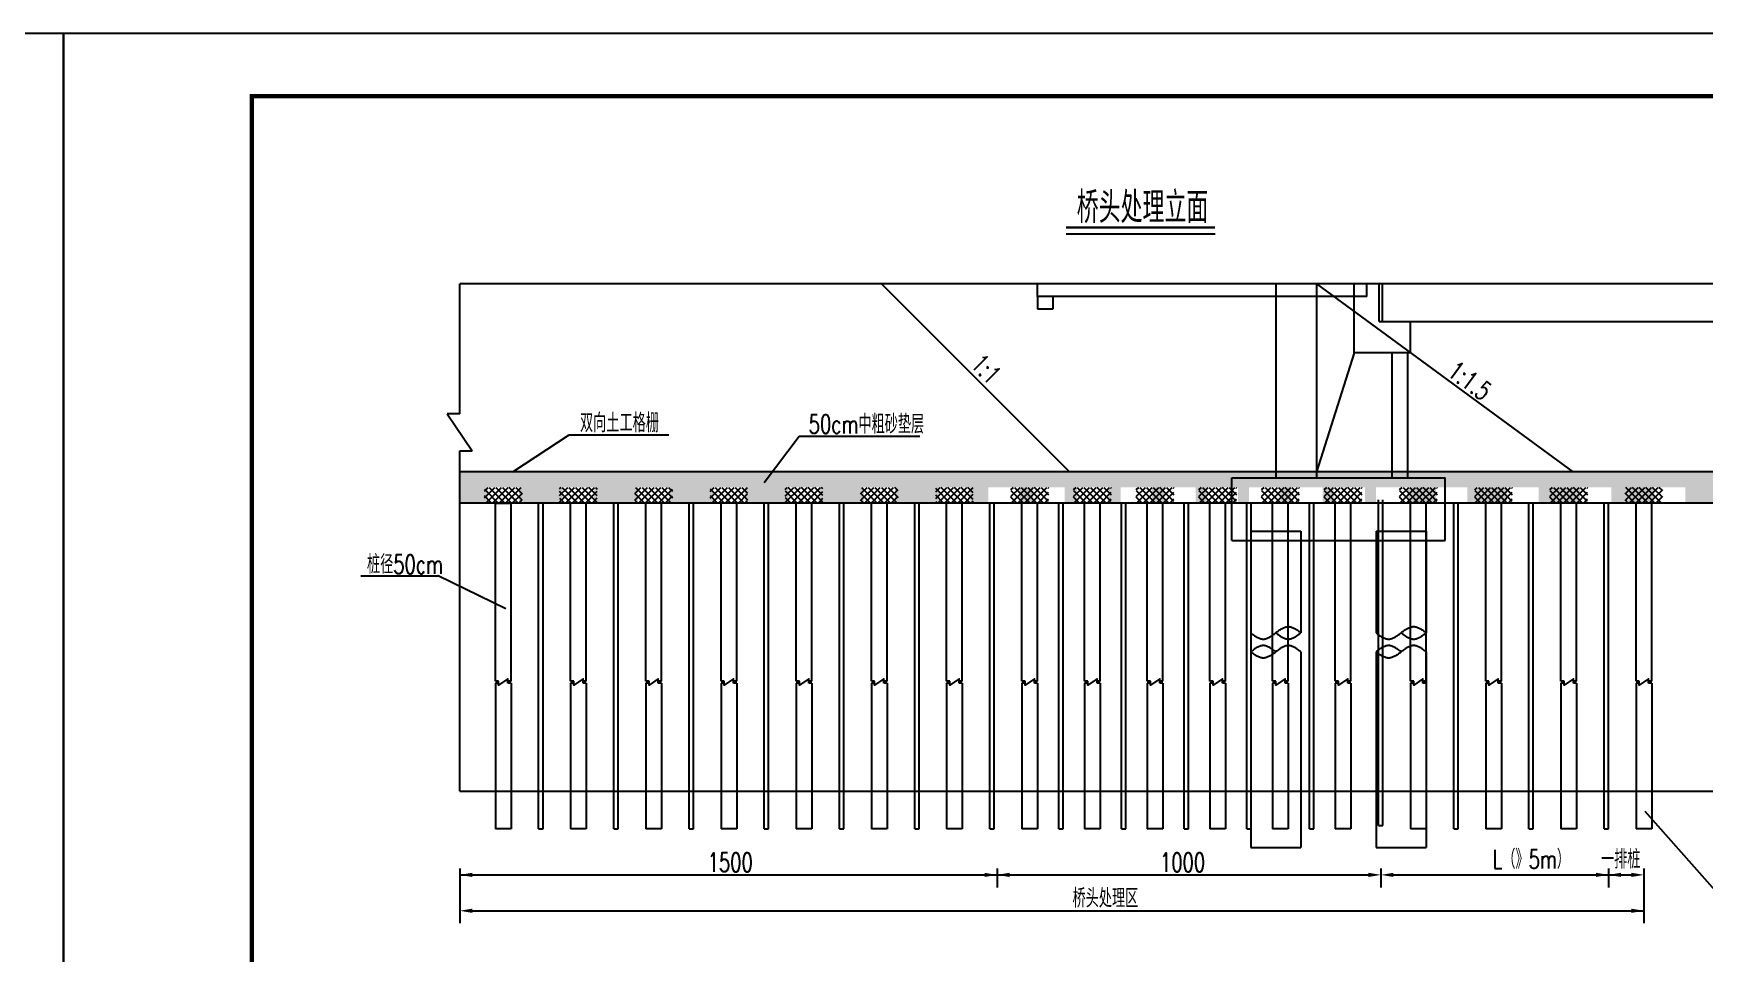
# Model space of a CAD drawing. Extents: x 216 to 3576, y 696 to 993.
# Drawn here: x 2731.2 to 2997.8, y 845.6 to 992.5 of the extents above; entities that cross this region are included whole.
import ezdxf
from ezdxf.enums import TextEntityAlignment as Align

# ---------------------------------------------------------------- set-up
doc = ezdxf.new("R2010")
doc.units = 0
doc.header["$LTSCALE"] = 5
doc.linetypes.add('DASHED', pattern=[19.05, 12.7, -6.35])
doc.layers.get('0').update_dxf_attribs({"linetype": 'CONTINUOUS'})
for name, color, linetype in [('图框', 7, 'CONTINUOUS'), ('尺寸', 4, 'CONTINUOUS'), ('尺寸标注', 4, 'CONTINUOUS'), ('文字', 7, 'CONTINUOUS'), ('文字字符', 7, 'CONTINUOUS'), ('次轮廓', 7, 'CONTINUOUS'), ('结构', 7, 'CONTINUOUS')]:
    doc.layers.add(name, color=color, linetype=linetype)
doc.styles.get("Standard").update_dxf_attribs({"font": 'simplex1.shx', "width": 0.7, "bigfont": 'hztxt.shx'})
pattern_1 = [(45, (1260, 297), (-0.5303301, 0.5303301), []), (135, (1260, 297), (-0.5303301, -0.5303301), [])]

# ---------------------------------------------------------------- blocks, each defined once
blk = doc.blocks.new('series')
at = {"width": 0.75}
for tag, height, p in [('页码', 4, (-35, -19)), ('图名', 5, (-220, -282)), ('图号', 5, (-20, -282))]:
    blk.add_attdef(tag, text='', height=height, dxfattribs=at).set_placement(p, align=Align.MIDDLE_CENTER)
blk = doc.blocks.new('123')
at = {"color": 7}
blk.add_lwpolyline([(635.99, 695.53), (635.99, 992.53), (215.99, 992.53), (215.99, 695.53)], close=True, dxfattribs=at)

msp = doc.modelspace()

# ---------------------------------------------------------------- hatches: boundary and pattern name
h = msp.add_hatch()
h.set_pattern_fill('AR-SAND', color=256, style=0)
h.set_pattern_definition([(37.5, (1260, 297), (-0.0629934, 1.9268238), [0, -1.52, 0, -1.7, 0, -1.625]), (7.5, (1260, 297), (1.7697767, 2.822146), [0, -0.82, 0, -1.37, 0, -0.525]), (327.5, (1258.77, 297), (3.1141419, 0.005659), [0, -0.5, 0, -1.8, 0, -2.35]), (317.5, (1258.77, 297), (3.0061266, 0.8776756), [0, -0.25, 0, -1.18, 0, -1.35])])
h.paths.add_polyline_path([(2827.62049, 920.05431), (2832.62049, 920.05431), (2832.62049, 917.55431), (2839.62049, 917.55431), (2839.62049, 920.05431), (2844.62049, 920.05431), (2844.62049, 917.55431), (2851.62049, 917.55431), (2851.62049, 920.05431), (2856.62049, 920.05431), (2856.62049, 917.55431), (2863.62049, 917.55431), (2863.62049, 920.05431), (2868.62049, 920.05431), (2868.62049, 917.55431), (2875.62049, 917.55431), (2875.62049, 920.05431), (2880.62049, 920.05431), (2880.62049, 917.55431), (2883.50905, 917.55431), (2883.50905, 920.05431), (2888.50905, 920.05431), (2888.50905, 917.55431), (2890.69006, 917.55431), (2890.69006, 920.05431), (2895.69006, 920.05431), (2895.69006, 917.55431), (2897.67061, 917.55431), (2897.67061, 920.05431), (2902.67061, 920.05431), (2902.67061, 917.55431), (2904.62049, 917.55431), (2904.62049, 920.05431), (2909.62049, 920.05431), (2909.62049, 917.55431), (2911.62049, 917.55431), (2911.62049, 920.05431), (2916.62049, 920.05431), (2916.62049, 917.55431), (2918.37049, 917.55431), (2918.37049, 920.05431), (2922.38257, 920.05431), (2922.38257, 921.55431), (2929.38257, 921.55431), (2929.38257, 922.55431), (2799.18273, 922.55431), (2799.18273, 917.55431), (2803.62049, 917.55431), (2803.62049, 920.05431), (2808.62049, 920.05431), (2808.62049, 917.55431), (2815.62049, 917.55431), (2815.62049, 920.05431), (2820.62049, 920.05431), (2820.62049, 917.55431), (2827.62049, 917.55431)])
h.paths.add_polyline_path([(2989.71083, 920.08863), (2994.71083, 920.08863), (2994.71083, 917.55431), (3001.13454, 917.55431), (3001.13454, 920.08863), (3006.13454, 920.08863), (3006.13454, 917.55431), (3013.91018, 917.55431), (3007.092, 922.55431), (2950.38257, 922.55431), (2950.38257, 921.55431), (2956.38257, 921.55431), (2956.38257, 920.07173), (2959.95835, 920.07173), (2959.95835, 917.55431), (2966.31752, 917.55431), (2966.31752, 920.08863), (2971.31752, 920.08863), (2971.31752, 917.55431), (2977.89307, 917.55431), (2977.89307, 920.08863), (2982.89307, 920.08863), (2982.89307, 917.55431), (2989.71083, 917.55431)])
h.paths.add_polyline_path([(2956.38257, 921.55431), (2922.38257, 921.55431), (2922.38257, 920.05431), (2923.37049, 920.05431), (2923.37049, 917.55431), (2925.12049, 917.55431), (2925.12049, 920.05431), (2930.12049, 920.05431), (2930.12049, 917.55431), (2931.87049, 917.55431), (2931.87049, 920.05431), (2936.87049, 920.05431), (2936.87049, 917.55431), (2938.62049, 917.55431), (2938.62049, 920.05431), (2943.62049, 920.05431), (2943.62049, 917.55431), (2945.37049, 917.55431), (2945.37049, 920.05431), (2950.37049, 920.05431), (2950.37049, 917.55431), (2954.95835, 917.55431), (2954.95835, 920.07173), (2956.38257, 920.07173)])
h.paths.add_polyline_path([(2935.88257, 922.55431), (2929.38257, 922.55431), (2929.38257, 921.55431), (2935.88257, 921.55431)])
h.paths.add_polyline_path([(2947.88257, 922.55431), (2935.88257, 922.55431), (2935.88257, 921.55431), (2947.88257, 921.55431)])
h.paths.add_polyline_path([(2950.38257, 922.55431), (2947.88257, 922.55431), (2947.88257, 921.55431), (2950.38257, 921.55431)])
at = {"layer": '尺寸标注'}
h = msp.add_hatch(dxfattribs=at)
h.set_pattern_fill('ANSI37', color=8, scale=6, style=0)
h.set_pattern_definition(pattern_1)
h.paths.add_polyline_path([(2803.12084, 920.05431), (2803.12084, 917.55431), (2809.12084, 917.55431), (2809.12084, 920.05431)])
h = msp.add_hatch(dxfattribs=at)
h.set_pattern_fill('ANSI37', color=8, scale=6, style=0)
h.set_pattern_definition(pattern_1)
h.paths.add_polyline_path([(2815.12049, 920.05431), (2815.12049, 917.55431), (2821.12049, 917.55431), (2821.12049, 920.05431)])
h = msp.add_hatch(dxfattribs=at)
h.set_pattern_fill('ANSI37', color=8, scale=6, style=0)
h.set_pattern_definition(pattern_1)
h.paths.add_polyline_path([(2827.12049, 920.05431), (2827.12049, 917.55431), (2833.12049, 917.55431), (2833.12049, 920.05431)])
h = msp.add_hatch(dxfattribs=at)
h.set_pattern_fill('ANSI37', color=8, scale=6, style=0)
h.set_pattern_definition(pattern_1)
h.paths.add_polyline_path([(2839.12049, 920.05431), (2839.12049, 917.55431), (2845.12049, 917.55431), (2845.12049, 920.05431)])
h = msp.add_hatch(dxfattribs=at)
h.set_pattern_fill('ANSI37', color=8, scale=6, style=0)
h.set_pattern_definition(pattern_1)
h.paths.add_polyline_path([(2851.12049, 920.05431), (2851.12049, 917.55431), (2857.12049, 917.55431), (2857.12049, 920.05431)])
h = msp.add_hatch(dxfattribs=at)
h.set_pattern_fill('ANSI37', color=8, scale=6, style=0)
h.set_pattern_definition(pattern_1)
h.paths.add_polyline_path([(2863.12049, 920.05431), (2863.12049, 917.55431), (2869.12049, 917.55431), (2869.12049, 920.05431)])
h = msp.add_hatch(dxfattribs=at)
h.set_pattern_fill('ANSI37', color=8, scale=6, style=0)
h.set_pattern_definition(pattern_1)
h.paths.add_polyline_path([(2875.12049, 920.05431), (2875.12049, 917.55431), (2881.12049, 917.55431), (2881.12049, 920.05431)])
h = msp.add_hatch(dxfattribs=at)
h.set_pattern_fill('ANSI37', color=8, scale=6, style=0)
h.set_pattern_definition([(45, (1372.46434, 297), (-0.5303301, 0.5303301), []), (135, (1372.46434, 297), (-0.5303301, -0.5303301), [])])
h.paths.add_polyline_path([(2887.12049, 920.05431), (2887.12049, 917.55431), (2893.12049, 917.55431), (2893.12049, 920.05431)])
h = msp.add_hatch(dxfattribs=at)
h.set_pattern_fill('ANSI37', color=8, scale=6, style=0)
h.set_pattern_definition([(45, (1392.46434, 297), (-0.5303301, 0.5303301), []), (135, (1392.46434, 297), (-0.5303301, -0.5303301), [])])
h.paths.add_polyline_path([(2907.12049, 920.05431), (2907.12049, 917.55431), (2913.12049, 917.55431), (2913.12049, 920.05431)])
h = msp.add_hatch(dxfattribs=at)
h.set_pattern_fill('ANSI37', color=8, scale=6, style=0)
h.set_pattern_definition([(45, (1402.46434, 297), (-0.5303301, 0.5303301), []), (135, (1402.46434, 297), (-0.5303301, -0.5303301), [])])
h.paths.add_polyline_path([(2917.12049, 920.05431), (2917.12049, 917.55431), (2923.12049, 917.55431), (2923.12049, 920.05431)])
h = msp.add_hatch(dxfattribs=at)
h.set_pattern_fill('ANSI37', color=8, scale=6, style=0)
h.set_pattern_definition([(45, (1412.46434, 297), (-0.5303301, 0.5303301), []), (135, (1412.46434, 297), (-0.5303301, -0.5303301), [])])
h.paths.add_polyline_path([(2927.12049, 920.05431), (2927.12049, 917.55431), (2933.12049, 917.55431), (2933.12049, 920.05431)])
h = msp.add_hatch(dxfattribs=at)
h.set_pattern_fill('ANSI37', color=8, scale=6, style=0)
h.set_pattern_definition([(45, (1422.46434, 297), (-0.5303301, 0.5303301), []), (135, (1422.46434, 297), (-0.5303301, -0.5303301), [])])
h.paths.add_polyline_path([(2937.12049, 920.05431), (2937.12049, 917.55431), (2943.12049, 917.55431), (2943.12049, 920.05431)])
h = msp.add_hatch(dxfattribs=at)
h.set_pattern_fill('ANSI37', color=8, scale=6, style=0)
h.set_pattern_definition([(45, (1446.46434, 297), (-0.5303301, 0.5303301), []), (135, (1446.46434, 297), (-0.5303301, -0.5303301), [])])
h.paths.add_polyline_path([(2961.12049, 920.05431), (2961.12049, 917.55431), (2967.12049, 917.55431), (2967.12049, 920.05431)])
h = msp.add_hatch(dxfattribs=at)
h.set_pattern_fill('ANSI37', color=8, scale=6, style=0)
h.set_pattern_definition([(45, (1458.46434, 297), (-0.5303301, 0.5303301), []), (135, (1458.46434, 297), (-0.5303301, -0.5303301), [])])
h.paths.add_polyline_path([(2973.12049, 920.05431), (2973.12049, 917.55431), (2979.12049, 917.55431), (2979.12049, 920.05431)])
h = msp.add_hatch(dxfattribs=at)
h.set_pattern_fill('ANSI37', color=8, scale=6, style=0)
h.set_pattern_definition(pattern_1)
h.paths.add_polyline_path([(2985.12049, 920.05431), (2985.12049, 917.55431), (2991.12049, 917.55431), (2991.12049, 920.05431)])
at = {"layer": '次轮廓'}
h = msp.add_hatch(dxfattribs=at)
h.set_pattern_fill('ANSI37', color=256, scale=6, style=0)
h.set_pattern_definition([(45, (1382.46434, 297), (-0.5303301, 0.5303301), []), (135, (1382.46434, 297), (-0.5303301, -0.5303301), [])])
h.paths.add_polyline_path([(2897.12049, 920.05431), (2897.12049, 917.55431), (2903.12049, 917.55431), (2903.12049, 920.05431)])
h = msp.add_hatch(dxfattribs=at)
h.set_pattern_fill('ANSI37', color=256, scale=6, style=0)
h.set_pattern_definition([(45, (1434.46434, 297), (-0.5303301, 0.5303301), []), (135, (1434.46434, 297), (-0.5303301, -0.5303301), [])])
h.paths.add_polyline_path([(2949.12049, 920.05431), (2949.12049, 917.55431), (2955.12049, 917.55431), (2955.12049, 920.05431)])

# ---------------------------------------------------------------- linework, layer by layer
msp.add_line((2895.93052, 960.54417), (2919.70814, 960.54417))
at = {"const_width": 0.4}
msp.add_lwpolyline([(2895.93052, 961.54417), (2919.70814, 961.54417)], dxfattribs=at)
at = {"layer": '图框', "const_width": 0.7}
msp.add_lwpolyline([(3145.99162, 982.52876), (2765.99162, 982.52876), (2765.99162, 705.52876), (3145.99162, 705.52876), (3145.99162, 982.52876)], dxfattribs=at)
at = {"layer": '尺寸', "color": 2, "linetype": 'ByBlock'}
for p, q in [((2799.18273, 931.80479), (2799.18273, 952.55431)), ((2797.18273, 931.80479), (2801.18273, 925.88168)), ((2799.18273, 931.80479), (2797.18273, 931.80479)), ((2799.18273, 871.55431), (2799.18273, 925.88168)), ((2799.18273, 925.88168), (2801.18273, 925.88168))]:
    msp.add_line(p, q, dxfattribs=at)
at = {"layer": '尺寸标注', "color": 2}
for p, q in [((2805.38045, 889.14487), (2804.8712, 889.14487)), ((2805.38045, 888.79428), (2804.8712, 888.79428)), ((2807.37049, 889.14487), (2806.86123, 889.14487)), ((2807.37049, 888.79428), (2806.86123, 888.79428)), ((2817.3801, 889.14487), (2816.87084, 889.14487)), ((2817.3801, 888.79428), (2816.87084, 888.79428)), ((2819.37014, 889.14487), (2818.86088, 889.14487)), ((2819.37014, 888.79428), (2818.86088, 888.79428)), ((2829.3801, 889.14487), (2828.87084, 889.14487)), ((2829.3801, 888.79428), (2828.87084, 888.79428)), ((2831.37014, 889.14487), (2830.86088, 889.14487)), ((2831.37014, 888.79428), (2830.86088, 888.79428)), ((2841.3801, 889.14487), (2840.87084, 889.14487)), ((2841.3801, 888.79428), (2840.87084, 888.79428)), ((2843.37014, 889.14487), (2842.86088, 889.14487)), ((2843.37014, 888.79428), (2842.86088, 888.79428)), ((2853.3801, 889.14487), (2852.87084, 889.14487)), ((2853.3801, 888.79428), (2852.87084, 888.79428)), ((2855.37014, 889.14487), (2854.86088, 889.14487)), ((2855.37014, 888.79428), (2854.86088, 888.79428)), ((2865.3801, 889.14487), (2864.87084, 889.14487)), ((2865.3801, 888.79428), (2864.87084, 888.79428)), ((2867.37014, 889.14487), (2866.86088, 889.14487)), ((2867.37014, 888.79428), (2866.86088, 888.79428)), ((2877.3801, 889.14487), (2876.87084, 889.14487)), ((2877.3801, 888.79428), (2876.87084, 888.79428)), ((2879.37014, 889.14487), (2878.86088, 889.14487)), ((2879.37014, 888.79428), (2878.86088, 888.79428)), ((2889.3801, 889.14487), (2888.87084, 889.14487)), ((2889.3801, 888.79428), (2888.87084, 888.79428)), ((2891.37014, 889.14487), (2890.86088, 889.14487)), ((2891.37014, 888.79428), (2890.86088, 888.79428)), ((2899.3801, 889.14487), (2898.87084, 889.14487)), ((2899.3801, 888.79428), (2898.87084, 888.79428)), ((2901.37014, 889.14487), (2900.86088, 889.14487)), ((2901.37014, 888.79428), (2900.86088, 888.79428)), ((2909.3801, 889.14487), (2908.87084, 889.14487)), ((2909.3801, 888.79428), (2908.87084, 888.79428)), ((2911.37014, 889.14487), (2910.86088, 889.14487)), ((2911.37014, 888.79428), (2910.86088, 888.79428)), ((2919.3801, 889.14487), (2918.87084, 889.14487)), ((2919.3801, 888.79428), (2918.87084, 888.79428)), ((2921.37014, 889.14487), (2920.86088, 889.14487)), ((2921.37014, 888.79428), (2920.86088, 888.79428)), ((2929.3801, 889.14487), (2928.87084, 889.14487)), ((2929.3801, 888.79428), (2928.87084, 888.79428)), ((2931.37014, 889.14487), (2930.86088, 889.14487)), ((2931.37014, 888.79428), (2930.86088, 888.79428)), ((2939.3801, 889.14487), (2938.87084, 889.14487)), ((2939.3801, 888.79428), (2938.87084, 888.79428)), ((2941.37014, 889.14487), (2940.86088, 889.14487)), ((2941.37014, 888.79428), (2940.86088, 888.79428)), ((2951.3801, 889.14487), (2950.87084, 889.14487)), ((2951.3801, 888.79428), (2950.87084, 888.79428)), ((2953.37014, 889.14487), (2952.86088, 889.14487)), ((2953.37014, 888.79428), (2952.86088, 888.79428)), ((2963.3801, 889.14487), (2962.87084, 889.14487)), ((2963.3801, 888.79428), (2962.87084, 888.79428)), ((2965.37014, 889.14487), (2964.86088, 889.14487)), ((2965.37014, 888.79428), (2964.86088, 888.79428)), ((2975.3801, 889.14487), (2974.87084, 889.14487)), ((2975.3801, 888.79428), (2974.87084, 888.79428)), ((2977.37014, 889.14487), (2976.86088, 889.14487)), ((2977.37014, 888.79428), (2976.86088, 888.79428)), ((2987.3801, 889.14487), (2986.87084, 889.14487)), ((2987.3801, 888.79428), (2986.87084, 888.79428)), ((2989.37014, 889.14487), (2988.86088, 889.14487)), ((2989.37014, 888.79428), (2988.86088, 888.79428))]:
    msp.add_line(p, q, dxfattribs=at)
at = {"layer": '尺寸标注', "linetype": 'ByBlock'}
for p, q in [((2799.18273, 859.19453), (2799.18273, 857.19453)), ((2799.18273, 859.19453), (2799.18273, 850.46609)), ((2946.15273, 859.19453), (2946.15273, 857.19453)), ((2946.15273, 859.19453), (2946.15273, 856.19453)), ((2982.47049, 859.19453), (2982.47049, 857.19453)), ((2982.47049, 859.19453), (2982.47049, 856.19453)), ((2988.12049, 859.19453), (2988.12049, 857.19453)), ((2988.12049, 859.19453), (2988.12049, 850.46609)), ((2799.18273, 858.19453), (2884.91523, 858.19453)), ((2884.91523, 858.19453), (2944.15273, 858.19453)), ((2948.15273, 858.19453), (2987.1442, 858.19453)), ((2982.47049, 858.19453), (2986.12049, 858.19453)), ((2801.18273, 852.46609), (2988.12049, 852.46609))]:
    msp.add_line(p, q, dxfattribs=at)
at = {"layer": '尺寸标注'}
for q in [(2884.91523, 857.19453), (2884.91523, 856.19453)]:
    msp.add_line((2884.91523, 859.19453), q, dxfattribs=at)
at = {"layer": '尺寸标注', "color": 2}
for points in [[(2806.86123, 888.79428), (2806.86123, 889.48188), (2805.38045, 888.48188), (2805.38045, 889.14487)], [(2818.86088, 888.79428), (2818.86088, 889.48188), (2817.3801, 888.48188), (2817.3801, 889.14487)], [(2830.86088, 888.79428), (2830.86088, 889.48188), (2829.3801, 888.48188), (2829.3801, 889.14487)], [(2842.86088, 888.79428), (2842.86088, 889.48188), (2841.3801, 888.48188), (2841.3801, 889.14487)], [(2854.86088, 888.79428), (2854.86088, 889.48188), (2853.3801, 888.48188), (2853.3801, 889.14487)], [(2866.86088, 888.79428), (2866.86088, 889.48188), (2865.3801, 888.48188), (2865.3801, 889.14487)], [(2878.86088, 888.79428), (2878.86088, 889.48188), (2877.3801, 888.48188), (2877.3801, 889.14487)], [(2890.86088, 888.79428), (2890.86088, 889.48188), (2889.3801, 888.48188), (2889.3801, 889.14487)], [(2900.86088, 888.79428), (2900.86088, 889.48188), (2899.3801, 888.48188), (2899.3801, 889.14487)], [(2910.86088, 888.79428), (2910.86088, 889.48188), (2909.3801, 888.48188), (2909.3801, 889.14487)], [(2920.86088, 888.79428), (2920.86088, 889.48188), (2919.3801, 888.48188), (2919.3801, 889.14487)], [(2930.86088, 888.79428), (2930.86088, 889.48188), (2929.3801, 888.48188), (2929.3801, 889.14487)], [(2940.86088, 888.79428), (2940.86088, 889.48188), (2939.3801, 888.48188), (2939.3801, 889.14487)], [(2952.86088, 888.79428), (2952.86088, 889.48188), (2951.3801, 888.48188), (2951.3801, 889.14487)], [(2964.86088, 888.79428), (2964.86088, 889.48188), (2963.3801, 888.48188), (2963.3801, 889.14487)], [(2976.86088, 888.79428), (2976.86088, 889.48188), (2975.3801, 888.48188), (2975.3801, 889.14487)], [(2988.86088, 888.79428), (2988.86088, 889.48188), (2987.3801, 888.48188), (2987.3801, 889.14487)]]:
    msp.add_lwpolyline(points, dxfattribs=at)
at = {"layer": '尺寸标注', "linetype": 'ByBlock'}
for points in [[(2801.18273, 858.52787), (2801.18273, 857.8612), (2799.18273, 858.19453)], [(2944.15273, 858.52787), (2944.15273, 857.8612), (2946.15273, 858.19453)], [(2948.15273, 858.52787), (2948.15273, 857.8612), (2946.15273, 858.19453)], [(2980.47049, 858.52787), (2980.47049, 857.8612), (2982.47049, 858.19453)], [(2984.47049, 858.52787), (2984.47049, 857.8612), (2982.47049, 858.19453)], [(2986.12049, 858.52787), (2986.12049, 857.8612), (2988.12049, 858.19453)], [(2801.18273, 852.79942), (2801.18273, 852.13276), (2799.18273, 852.46609)], [(2986.12049, 852.79942), (2986.12049, 852.13276), (2988.12049, 852.46609)]]:
    msp.add_solid(points, dxfattribs=at)
at = {"layer": '尺寸标注'}
for points in [[(2882.91523, 858.52787), (2882.91523, 857.8612), (2884.91523, 858.19453)], [(2886.91523, 858.52787), (2886.91523, 857.8612), (2884.91523, 858.19453)]]:
    msp.add_solid(points, dxfattribs=at)
at = {"layer": '文字', "color": 2}
for p, q in [((2807.68013, 922.55431), (2816.63269, 928.43178)), ((2816.63269, 928.43178), (2832.53044, 928.43178)), ((2847.77205, 920.81503), (2853.36015, 928.22395)), ((2853.36015, 928.22395), (2872.59282, 928.22395)), ((2783.39739, 905.9281), (2795.73092, 905.9281)), ((2806.54595, 900.68026), (2795.73092, 905.9281)), ((2988.28292, 868.37579), (2999.40508, 855.73162))]:
    msp.add_line(p, q, dxfattribs=at)
at = {"layer": '次轮廓'}
for p, q in [((2804.8712, 917.55431), (2807.37049, 917.55431)), ((2811.77049, 865.55431), (2811.77049, 917.55431)), ((2812.47049, 865.55431), (2812.47049, 917.55431)), ((2823.77049, 865.55431), (2823.77049, 917.55431)), ((2824.47049, 865.55431), (2824.47049, 917.55431)), ((2835.77049, 865.55431), (2835.77049, 917.55431)), ((2836.47049, 865.55431), (2836.47049, 917.55431)), ((2847.77049, 865.55431), (2847.77049, 917.55431)), ((2848.47049, 865.55431), (2848.47049, 917.55431)), ((2859.77049, 865.55431), (2859.77049, 917.55431)), ((2860.47049, 865.55431), (2860.47049, 917.55431)), ((2871.77049, 865.55431), (2871.77049, 917.55431)), ((2872.47049, 865.55431), (2872.47049, 917.55431)), ((2883.77049, 865.55431), (2883.77049, 917.55431)), ((2884.47049, 865.55431), (2884.47049, 917.55431)), ((2894.77049, 865.55431), (2894.77049, 917.55431)), ((2895.47049, 865.55431), (2895.47049, 917.55431)), ((2904.77049, 865.55431), (2904.77049, 917.55431)), ((2905.47049, 865.55431), (2905.47049, 917.55431)), ((2914.77049, 865.55431), (2914.77049, 917.55431)), ((2915.47049, 865.55431), (2915.47049, 917.55431)), ((2924.77049, 865.55431), (2924.77049, 917.55431)), ((2925.47049, 865.55431), (2925.47049, 917.55431)), ((2934.77049, 865.55431), (2934.77049, 917.55431)), ((2935.47049, 865.55431), (2935.47049, 917.55431)), ((2945.77049, 866.08423), (2945.77049, 918.08423)), ((2946.47049, 866.08423), (2946.47049, 918.08423)), ((2957.77049, 865.55431), (2957.77049, 917.55431)), ((2958.47049, 865.55431), (2958.47049, 917.55431)), ((2969.77049, 865.55431), (2969.77049, 917.55431)), ((2970.47049, 865.55431), (2970.47049, 917.55431)), ((2981.77049, 865.55431), (2981.77049, 917.55431)), ((2982.47049, 865.55431), (2982.47049, 917.55431)), ((2811.77049, 865.55431), (2812.47049, 865.55431)), ((2823.77049, 865.55431), (2824.47049, 865.55431)), ((2835.77049, 865.55431), (2836.47049, 865.55431)), ((2847.77049, 865.55431), (2848.47049, 865.55431)), ((2859.77049, 865.55431), (2860.47049, 865.55431)), ((2871.77049, 865.55431), (2872.47049, 865.55431)), ((2883.77049, 865.55431), (2884.47049, 865.55431)), ((2894.77049, 865.55431), (2895.47049, 865.55431)), ((2904.77049, 865.55431), (2905.47049, 865.55431)), ((2914.77049, 865.55431), (2915.47049, 865.55431)), ((2924.77049, 865.55431), (2925.47049, 865.55431)), ((2934.77049, 865.55431), (2935.47049, 865.55431)), ((2945.77049, 866.08423), (2946.47049, 866.08423)), ((2957.77049, 865.55431), (2958.47049, 865.55431)), ((2969.77049, 865.55431), (2970.47049, 865.55431)), ((2981.77049, 865.55431), (2982.47049, 865.55431))]:
    msp.add_line(p, q, dxfattribs=at)
at = {"layer": '结构', "linetype": 'DASHED', "ltscale": 5}
for p, q in [((3016.45594, 952.55431), (2799.18273, 952.55431)), ((2896.4527, 922.55431), (2866.4527, 952.55431)), ((2891.38257, 950.55431), (2891.38257, 952.55431)), ((2929.38257, 952.55431), (2929.38257, 921.55431)), ((2935.88257, 952.55431), (2935.88257, 921.55431)), ((2935.88257, 952.55431), (2976.79166, 922.55431)), ((2941.88257, 941.55431), (2941.88257, 952.55431)), ((2943.88257, 950.55431), (2943.88257, 952.55431)), ((2945.88257, 946.55431), (2945.88257, 952.55431)), ((2946.38257, 946.55431), (2946.38257, 952.55431)), ((2943.88257, 950.55431), (2891.38257, 950.55431)), ((2891.38257, 950.55431), (2891.38257, 948.55431)), ((2893.88257, 948.55431), (2893.88257, 950.55431)), ((2891.38257, 948.55431), (2893.88257, 948.55431)), ((2945.88257, 946.55431), (3016.45594, 946.55431)), ((2950.88257, 941.55431), (2950.88257, 946.55431)), ((2941.88257, 941.55431), (2935.88257, 922.55431)), ((2950.88257, 941.55431), (2941.88257, 941.55431)), ((2947.88257, 941.55431), (2947.88257, 921.55431)), ((2950.38257, 941.55431), (2950.38257, 921.55431)), ((3016.45594, 922.55431), (2799.18273, 922.55431)), ((2922.38257, 911.55431), (2922.38257, 921.55431)), ((2922.38257, 921.55431), (2956.38257, 921.55431)), ((2956.38257, 911.55431), (2956.38257, 921.55431)), ((2925.38257, 913.05431), (2925.38257, 896.83521)), ((2925.38257, 913.05431), (2933.38257, 913.05431)), ((2933.38257, 913.05431), (2933.38257, 896.83521)), ((2945.38257, 913.05431), (2945.38257, 896.83521)), ((2945.38257, 913.05431), (2953.38257, 913.05431)), ((2953.38257, 913.05431), (2953.38257, 896.83521)), ((2922.38257, 911.55431), (2956.38257, 911.55431)), ((2925.38257, 893.80167), (2925.38257, 862.55431)), ((2933.38257, 893.80167), (2933.38257, 862.55431)), ((2945.38257, 893.80167), (2945.38257, 862.55431)), ((2953.38257, 893.80167), (2953.38257, 862.55431)), ((2799.18273, 871.55431), (3016.45594, 871.55431)), ((2925.38257, 862.55431), (2933.38257, 862.55431)), ((2945.38257, 862.55431), (2953.38257, 862.55431))]:
    msp.add_line(p, q, dxfattribs=at)
at = {"layer": '结构', "linetype": 'ByBlock'}
msp.add_line((3016.45594, 917.55431), (2799.18273, 917.55431), dxfattribs=at)
at = {"layer": '结构', "color": 1, "linetype": 'DASHED', "ltscale": 5}
for p, q in [((2804.8712, 889.14487), (2804.8712, 917.55431)), ((2807.37049, 889.14487), (2807.37049, 917.55431)), ((2816.87084, 889.14487), (2816.87084, 917.55431)), ((2819.37014, 889.14487), (2819.37014, 917.55431)), ((2828.87084, 889.14487), (2828.87084, 917.55431)), ((2831.37014, 889.14487), (2831.37014, 917.55431)), ((2840.87084, 889.14487), (2840.87084, 917.55431)), ((2843.37014, 889.14487), (2843.37014, 917.55431)), ((2852.87084, 889.14487), (2852.87084, 917.55431)), ((2855.37014, 889.14487), (2855.37014, 917.55431)), ((2864.87084, 889.14487), (2864.87084, 917.55431)), ((2867.37014, 889.14487), (2867.37014, 917.55431)), ((2876.87084, 889.14487), (2876.87084, 917.55431)), ((2879.37014, 889.14487), (2879.37014, 917.55431)), ((2888.87084, 889.14487), (2888.87084, 917.55431)), ((2891.37014, 889.14487), (2891.37014, 917.55431)), ((2898.87084, 889.14487), (2898.87084, 917.55431)), ((2901.37014, 889.14487), (2901.37014, 917.55431)), ((2908.87084, 889.14487), (2908.87084, 917.55431)), ((2911.37014, 889.14487), (2911.37014, 917.55431)), ((2918.87084, 889.14487), (2918.87084, 917.55431)), ((2921.37014, 889.14487), (2921.37014, 917.55431)), ((2928.87084, 889.14487), (2928.87084, 917.55431)), ((2931.37014, 889.14487), (2931.37014, 917.55431)), ((2938.87084, 889.14487), (2938.87084, 917.55431)), ((2941.37014, 889.14487), (2941.37014, 917.55431)), ((2950.87084, 889.14487), (2950.87084, 917.55431)), ((2953.37014, 889.14487), (2953.37014, 917.55431)), ((2962.87084, 889.14487), (2962.87084, 917.55431)), ((2965.37014, 889.14487), (2965.37014, 917.55431)), ((2974.87084, 889.14487), (2974.87084, 917.55431)), ((2977.37014, 889.14487), (2977.37014, 917.55431)), ((2986.87084, 889.14487), (2986.87084, 917.55431)), ((2989.37014, 889.14487), (2989.37014, 917.55431)), ((2804.8712, 888.79428), (2804.8712, 865.55431)), ((2807.37049, 888.79428), (2807.37049, 865.55431)), ((2816.87084, 888.79428), (2816.87084, 865.55431)), ((2819.37014, 888.79428), (2819.37014, 865.55431)), ((2828.87084, 888.79428), (2828.87084, 865.55431)), ((2831.37014, 888.79428), (2831.37014, 865.55431)), ((2840.87084, 888.79428), (2840.87084, 865.55431)), ((2843.37014, 888.79428), (2843.37014, 865.55431)), ((2852.87084, 888.79428), (2852.87084, 865.55431)), ((2855.37014, 888.79428), (2855.37014, 865.55431)), ((2864.87084, 888.79428), (2864.87084, 865.55431)), ((2867.37014, 888.79428), (2867.37014, 865.55431)), ((2876.87084, 888.79428), (2876.87084, 865.55431)), ((2879.37014, 888.79428), (2879.37014, 865.55431)), ((2888.87084, 888.79428), (2888.87084, 865.55431)), ((2891.37014, 888.79428), (2891.37014, 865.55431)), ((2898.87084, 888.79428), (2898.87084, 865.55431)), ((2901.37014, 888.79428), (2901.37014, 865.55431)), ((2908.87084, 888.79428), (2908.87084, 865.55431)), ((2911.37014, 888.79428), (2911.37014, 865.55431)), ((2918.87084, 888.79428), (2918.87084, 865.55431)), ((2921.37014, 888.79428), (2921.37014, 865.55431)), ((2928.87084, 888.79428), (2928.87084, 865.55431)), ((2931.37014, 888.79428), (2931.37014, 865.55431)), ((2938.87084, 888.79428), (2938.87084, 865.55431)), ((2941.37014, 888.79428), (2941.37014, 865.55431)), ((2950.87084, 888.79428), (2950.87084, 865.55431)), ((2953.37014, 888.79428), (2953.37014, 865.55431)), ((2962.87084, 888.79428), (2962.87084, 865.55431)), ((2965.37014, 888.79428), (2965.37014, 865.55431)), ((2974.87084, 888.79428), (2974.87084, 865.55431)), ((2977.37014, 888.79428), (2977.37014, 865.55431)), ((2986.87084, 888.79428), (2986.87084, 865.55431)), ((2989.37014, 888.79428), (2989.37014, 865.55431)), ((2807.37049, 865.55431), (2804.8712, 865.55431)), ((2819.37014, 865.55431), (2816.87084, 865.55431)), ((2831.37014, 865.55431), (2828.87084, 865.55431)), ((2843.37014, 865.55431), (2840.87084, 865.55431)), ((2855.37014, 865.55431), (2852.87084, 865.55431)), ((2867.37014, 865.55431), (2864.87084, 865.55431)), ((2879.37014, 865.55431), (2876.87084, 865.55431)), ((2891.37014, 865.55431), (2888.87084, 865.55431)), ((2901.37014, 865.55431), (2898.87084, 865.55431)), ((2911.37014, 865.55431), (2908.87084, 865.55431)), ((2921.37014, 865.55431), (2918.87084, 865.55431)), ((2931.37014, 865.55431), (2928.87084, 865.55431)), ((2941.37014, 865.55431), (2938.87084, 865.55431)), ((2953.37014, 865.55431), (2950.87084, 865.55431)), ((2965.37014, 865.55431), (2962.87084, 865.55431)), ((2977.37014, 865.55431), (2974.87084, 865.55431)), ((2989.37014, 865.55431), (2986.87084, 865.55431))]:
    msp.add_line(p, q, dxfattribs=at)
at = {"layer": '结构', "linetype": 'DASHED', "ltscale": 5}
for points in [[(2925.38257, 896.83521), (2927.38257, 895.83521), (2929.38257, 896.83521), (2931.38257, 897.83521), (2933.38257, 896.83521)], [(2929.38257, 896.83521), (2931.38257, 895.83521), (2933.38257, 896.83521)], [(2945.38257, 896.83521), (2947.38257, 895.83521), (2949.38257, 896.83521), (2951.38257, 897.83521), (2953.38257, 896.83521)], [(2949.38257, 896.83521), (2951.38257, 895.83521), (2953.38257, 896.83521)], [(2933.38257, 893.80167), (2931.38257, 894.80167), (2929.38257, 893.80167), (2927.38257, 892.80167), (2925.38257, 893.80167)], [(2929.38257, 893.80167), (2927.38257, 894.80167), (2925.38257, 893.80167)], [(2953.38257, 893.80167), (2951.38257, 894.80167), (2949.38257, 893.80167), (2947.38257, 892.80167), (2945.38257, 893.80167)], [(2949.38257, 893.80167), (2947.38257, 894.80167), (2945.38257, 893.80167)]]:
    msp.add_spline(points, degree=3, dxfattribs=at)

# ---------------------------------------------------------------- block references
at = {"layer": '图框'}
ref = msp.add_blockref('series', (3155.99162, 992.52876), dxfattribs=at)
ref.add_attrib('页码', '第  7  页     共  8  页', dxfattribs={"layer": '0', "height": 4, "width": 0.7}).set_placement((3120.99162, 973.52876), align=Align.MIDDLE_CENTER)
ref.add_attrib('图名', '特殊路基处理设计图', dxfattribs={"layer": '0', "height": 5, "width": 0.7}).set_placement((2935.99162, 710.52876), align=Align.MIDDLE_CENTER)
ref.add_attrib('图号', 'S3-17', dxfattribs={"layer": '0', "height": 5, "width": 0.7}).set_placement((3135.99162, 710.52876), align=Align.MIDDLE_CENTER)
at = {"layer": '尺寸标注'}
for p in [(2100, 0), (2520, 0)]:
    msp.add_blockref('123', p, dxfattribs=at)

# ---------------------------------------------------------------- texts
at = {"color": 7, "width": 0.7}
msp.add_text('桥头处理立面', height=5, dxfattribs=at).set_placement((2897.62501, 962.25223))
at = {"layer": '尺寸标注', "color": 7, "width": 0.7}
msp.add_text('L（》5m）', height=3, dxfattribs=at).set_placement((2963.99514, 859.19453))
at = {"layer": '尺寸标注', "color": 7, "char_height": 3, "attachment_point": 5}
for s, insert in [('1500', (2842.33368, 860.19453)), ('\\A1;1000', (2914.51312, 860.19453)), ('一排桩', (2984.41187, 860.68536))]:
    msp.add_mtext(s, dxfattribs=dict(at, insert=insert))
at = {"layer": '文字字符', "linetype": 'ByBlock', "width": 0.7}
for s, rotation, p in [('1:1', 315, (2880.50609, 939.48231)), ('1:1.5', 323.7461623, (2956.54373, 938.00156))]:
    msp.add_text(s, height=3, rotation=rotation, dxfattribs=at).set_placement(p)
at = {"layer": '文字字符', "width": 0.7}
for s, p in [('双向土工格栅', (2818.37297, 928.86014)), ('50cm中粗砂垫层', (2854.86489, 928.65231)), ('桩径50cm', (2784.38324, 906.27049))]:
    msp.add_text(s, height=3, dxfattribs=at).set_placement(p)
at = {"layer": '文字字符', "insert": (2902.20242, 854.46609), "char_height": 3, "attachment_point": 5}
msp.add_mtext('桥头处理区', dxfattribs=at)

doc.saveas('drawing.dxf')
